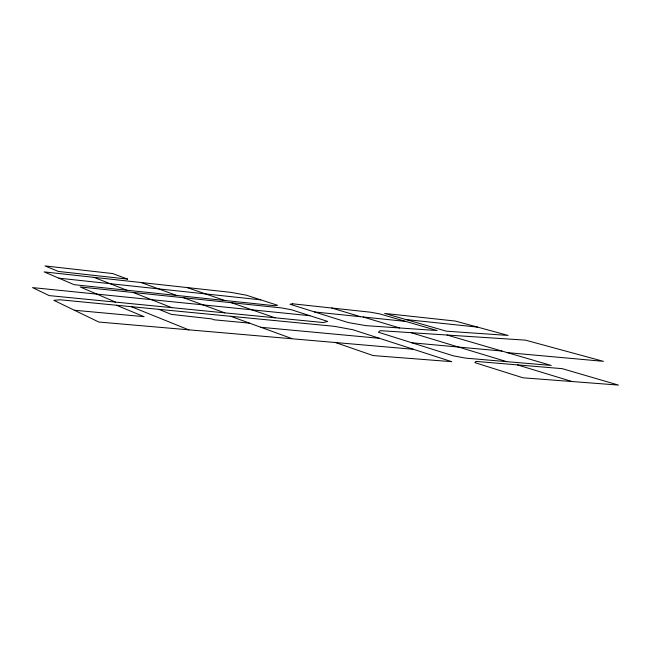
<?xml version="1.0" encoding="UTF-8"?>
<svg xmlns="http://www.w3.org/2000/svg" width="651" height="651" viewBox="0 0 651 651"><rect width="100%" height="100%" fill="white"/><g stroke="black" fill="none" stroke-linecap="round" stroke-linejoin="round"><path stroke-width="0.98" d="M334.98 342.361L373.113 355.56L451.753 361.671L352.956 329.756L334.362 326.322L60.079 299.785L53.846 300.331L98.806 322.033L413.385 349.278M507.284 352.622L603.461 361.346L525.479 340.147L380.257 330.659L378.402 332.23L453.267 355.82L465.677 358.131L551.218 365.447L447.009 335.021M74.377 310.242L144.107 316.679L116.366 305.229M411.88 342.784L501.897 351.044M249.504 323.14L214.024 319.796L211.632 318.884L171.384 314.384L158.771 309.339M260.896 327.29L379.37 338.292M309.941 315.711L32.55 287.596L49.15 295.595L323.278 322.538L327.697 321.439L291.412 309.738L281.354 307.899L80.171 286.961L115.569 302.121M314.498 311.943L405.638 321.407M405.858 319.527L477.549 327.111L508.146 335.436L446.366 331.18L384.651 313.424L455.285 321.057L477.549 327.111M58.875 278.18L74.157 284.69L274.665 305.718L277.521 305.254L246.216 295.155L230.739 292.34L44.113 271.89L58.875 278.18L260.75 299.842M363.095 316.988L399.722 327.974M331.717 308.021L360.589 316.728M411.017 332.669L506.698 361.639M517.439 364.894L572.074 381.535M187.097 287.563L224.701 300.485M231.308 302.691L275.08 317.802M176.519 295.424L141.169 282.526M230.723 316.296L291.786 338.544M224.823 312.862L183.501 297.719M93.972 277.359L126.815 290.216M133.211 292.486L171.766 307.646M131.364 306.686L188.936 329.927M476.174 361.419L474.848 362.623L523.022 377.808L618.45 385.075L562.236 368.661L476.174 361.419M292.681 303.805L290.02 304.237L348.171 322.538L366.106 325.663L437.122 330.545L379.704 313.88L370.411 312.195L292.681 303.805M127.563 279.092L58.305 271.426L45 265.925L112.631 273.558L127.563 279.092"/></g></svg>
